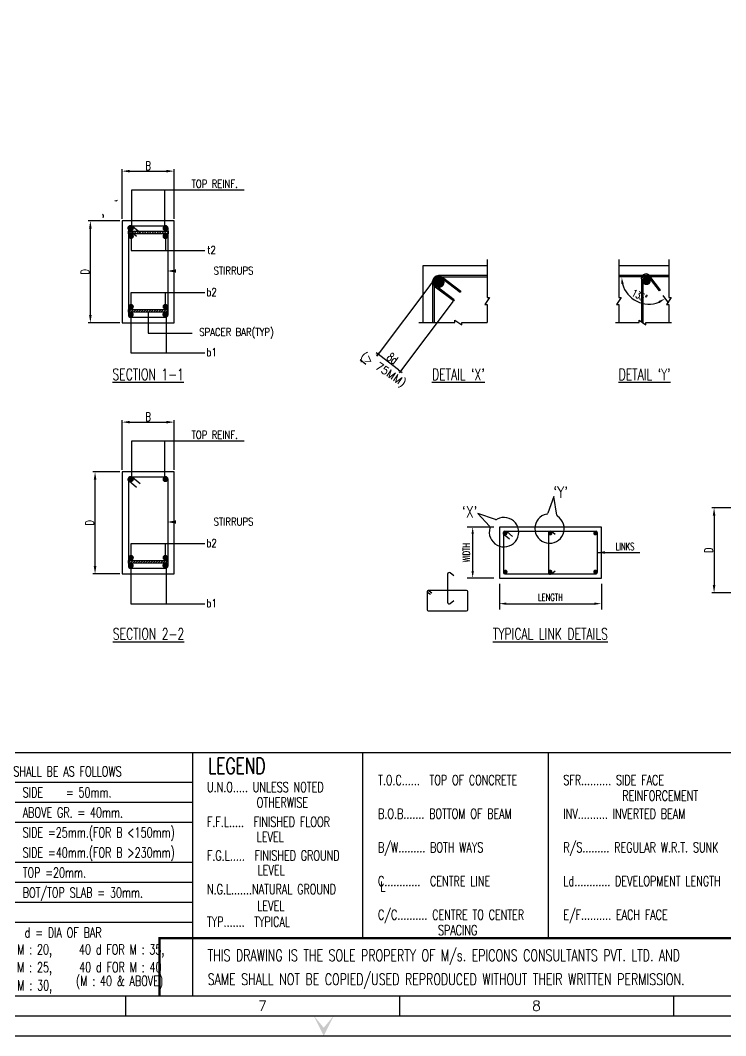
# Model space of a CAD drawing. Extents: x 489124 to 794428, y -356295 to -29813.
# Drawn here: x 567192 to 592072, y -261818 to -225987 of the extents above; entities that cross this region are included whole.
import ezdxf
from ezdxf.enums import TextEntityAlignment as Align

# ---------------------------------------------------------------- set-up
doc = ezdxf.new("R2010")
doc.units = 0
doc.header["$LTSCALE"] = 500
doc.header["$MEASUREMENT"] = 0
doc.layers.get('DEFPOINTS').update_dxf_attribs({"color": 4})
for name, color, linetype in [('BEAM', 4, 'Continuous'), ('DIM', 5, 'Continuous'), ('DIM1', 5, 'Continuous'), ('LINK', 2, 'Continuous'), ('notes', 1, 'Continuous'), ('PNA', 10, 'Continuous'), ('REINFORCEMENT', 6, 'Continuous'), ('STEEL', 6, 'Continuous'), ('TEXT (SHEET)', 4, 'Continuous'), ('TEXT1', 2, 'Continuous'), ('TITLE', 4, 'Continuous'), ('TXT', 4, 'Continuous'), ('TXT1', 2, 'Continuous')]:
    doc.layers.add(name, color=color, linetype=linetype)
doc.layers.add('HEADING-TXT', color=1, linetype='Continuous', lineweight=25)
doc.styles.add('ROMAND', font='romand')
doc.styles.add('ROMANS', font='r.shx', dxfattribs={"width": 0.7, "bigfont": 'bigfont.shx'})
doc.styles.add('ROMENT', font='r.shx', dxfattribs={"bigfont": 'bigfont.shx'})
doc.dimstyles.new('Copy of INT2TIMES', dxfattribs={"dimtxt": 300, "dimasz": 275, "dimexe": 75, "dimexo": 75, "dimgap": 40, "dimtad": 1, "dimdec": 0, "dimlfac": 0.5, "dimrnd": 5, "dimzin": 0, "dimdsep": 46, "dimtxsty": 'ROMANS', "dimcen": -1, "dimclrd": 5, "dimclre": 5, "dimclrt": 4, "dimadec": 0, "dimazin": 0, "dimtfac": 1, "dimtdec": 0, "dimtix": 1, "dimtofl": 0, "dimtmove": 2, "dimatfit": 3, "dimfxl": 0, "dimtolj": 1, "dimtzin": 0, "dimarcsym": 0})
doc.dimstyles.new('dim25', dxfattribs={"dimtxt": 250, "dimasz": 250, "dimexe": 200, "dimexo": 200, "dimgap": 100, "dimtad": 1, "dimdec": 0, "dimlfac": 0.25, "dimzin": 0, "dimdsep": 46, "dimtxsty": 'ROMANS', "dimcen": 0, "dimclrd": 5, "dimclre": 5, "dimclrt": 4, "dimadec": 0, "dimazin": 0, "dimtfac": 1, "dimtdec": 0, "dimtix": 1, "dimtofl": 0, "dimtmove": 2, "dimatfit": 3, "dimfxl": 0, "dimtolj": 1, "dimtzin": 0, "dimlwd": -1, "dimlwe": -1, "dimarcsym": 0})
doc.dimstyles.new('INT$7', dxfattribs={"dimtxt": 9, "dimasz": 8, "dimexe": 8, "dimexo": 3, "dimgap": 2, "dimtad": 1, "dimdec": 0, "dimzin": 0, "dimdsep": 46, "dimtxsty": 'ROMANS', "dimblk": 'DIMTICK', "dimcen": -0.25, "dimclrd": 5, "dimclre": 5, "dimclrt": 4, "dimadec": 0, "dimazin": 0, "dimtfac": 1, "dimtdec": 0, "dimtix": 1, "dimtofl": 0, "dimtmove": 2, "dimatfit": 3, "dimldrblk": 'DIMTICK', "dimfxl": 0, "dimtolj": 1, "dimtzin": 0, "dimarcsym": 0})
doc.dimstyles.new('INT25', dxfattribs={"dimtxt": 250, "dimasz": 80, "dimexe": 60, "dimexo": 60, "dimgap": 40, "dimtad": 1, "dimdec": 0, "dimlfac": 0.25, "dimzin": 0, "dimdsep": 46, "dimtxsty": 'ROMANS', "dimblk": 'DIMTICK', "dimblk1": 'DIMTICK', "dimblk2": 'DIMTICK', "dimsah": 1, "dimcen": -0.25, "dimclrd": 7, "dimclre": 7, "dimclrt": 4, "dimadec": 0, "dimazin": 0, "dimtfac": 1, "dimtdec": 0, "dimtix": 1, "dimtofl": 0, "dimtmove": 2, "dimatfit": 3, "dimldrblk": 'DIMTICK', "dimfxl": 0, "dimtolj": 1, "dimtzin": 0, "dimarcsym": 0})
pattern_1 = [(45, (11605.41, -106868.13), (-44.194174, 44.194174), [])]

# ---------------------------------------------------------------- blocks, each defined once
blk = doc.blocks.new('FOLDER')
at = {"layer": 'PNA'}
for points in [[(-1250, 2500), (0, 0), (0, 1000)], [(1250, 2500), (0, 0), (0, 1000)]]:
    blk.add_solid(points, dxfattribs=at)
blk = doc.blocks.new('A1')
at = {"color": 1}
blk.add_line((81794, 6959), (1969, 6959), dxfattribs=at)
at = {"flags": 128}
blk.add_lwpolyline([(0, 0), (82779, 0), (82779, 58231), (0, 58231)], close=True, dxfattribs=at)
at = {"color": 1, "const_width": 56.6}
blk.add_lwpolyline([(42226, 985), (42226, 2401), (58867, 2401)], dxfattribs=at)
at = {"layer": 'PNA'}
for p, q in [((41389, 984), (41389, 492)), ((48124, 984), (48124, 492)), ((54858, 984), (54858, 492))]:
    blk.add_line(p, q, dxfattribs=at)
at = {"layer": 'PNA', "color": 1}
for points in [[(984, 492), (82287, 492), (82287, 57739), (984, 57739)], [(1969, 984), (81794, 984), (81794, 57247), (1969, 57247)]]:
    blk.add_lwpolyline(points, close=True, dxfattribs=at)
at = {"layer": 'PNA', "xscale": 0.1968578388914466, "yscale": 0.1968578388914466, "zscale": 0.1968578388914466}
blk.add_blockref('FOLDER', (46262, 0), dxfattribs=at)
at = {"layer": 'PNA', "style": 'ROMANS'}
for s, p in [('7', (44757, 738)), ('8', (51491, 738))]:
    blk.add_text(s, height=246, dxfattribs=at).set_placement(p, align=Align.MIDDLE)
at = {"layer": 'TEXT (SHEET)', "color": 4, "style": 'ROMANS', "width": 0.7}
for s, p in [('THIS DRAWING IS THE SOLE PROPERTY OF M/s. EPICONS CONSULTANTS PVT. LTD. AND', (43408, 1833)), ('SAME SHALL NOT BE COPIED/USED REPRODUCED WITHOUT THEIR WRITTEN PERMISSION.', (43408, 1247))]:
    blk.add_text(s, height=283.16, dxfattribs=at).set_placement(p)
blk = doc.blocks.new('DIMTICK')
for p, q in [((-1, 0), (1, 0)), ((0, 1), (0, -1))]:
    blk.add_line(p, q)
at = {"color": 2, "const_width": 0.1}
blk.add_lwpolyline([(0.71, 0.71), (-0.71, -0.71)], dxfattribs=at)
blk = doc.blocks.new('*D839')
at = {"layer": 'DEFPOINTS', "color": 0}
for p in [(581710, -235255), (582501, -235852), (579810, -237772)]:
    blk.add_point(p, dxfattribs=at)
at = {"layer": 'DIM', "color": 7, "lineweight": -2}
for p, q in [((581674, -235303), (579774, -237819)), ((582464, -235900), (580564, -238417)), ((580537, -238321), (579874, -237820))]:
    blk.add_line(p, q, dxfattribs=at)
at = {"layer": 'DIM', "color": 7, "lineweight": -2, "xscale": 80, "yscale": 80, "zscale": 80}
for p, rotation in [((579810, -237772), 142.9439558411094), ((580601, -238369), 322.9439558411094)]:
    blk.add_blockref('DIMTICK', p, dxfattribs=dict(at, rotation=rotation))
at = {"layer": 'DIM', "color": 4, "insert": (580320, -237919), "char_height": 250, "attachment_point": 5, "rotation": 322.944, "style": 'ROMANS'}
blk.add_mtext('\\A1;{\\H1.2x;8d}', dxfattribs=at)
blk = doc.blocks.new('*D840')
at = {"layer": 'DEFPOINTS', "color": 0, "ltscale": 2}
for p in [(572619, -231310), (570779, -233065), (572619, -233065)]:
    blk.add_point(p, dxfattribs=at)
at = {"layer": 'DIM', "color": 5, "lineweight": -2, "ltscale": 2}
for p, q in [((570779, -232990), (570779, -231235)), ((571054, -231310), (572344, -231310)), ((572619, -232990), (572619, -231235))]:
    blk.add_line(p, q, dxfattribs=at)
at = {"layer": 'DIM', "color": 5, "ltscale": 2}
for points in [[(571054, -231265), (571054, -231356), (570779, -231310)], [(572344, -231265), (572344, -231356), (572619, -231310)]]:
    blk.add_solid(points, dxfattribs=at)
at = {"layer": 'DIM', "color": 4, "ltscale": 2, "insert": (571699, -231120), "char_height": 300, "attachment_point": 5, "style": 'ROMANS'}
blk.add_mtext('\\A1;B', dxfattribs=at)
blk = doc.blocks.new('*D842')
at = {"layer": 'DEFPOINTS', "color": 0, "ltscale": 2}
for p in [(569662, -233065), (570779, -233065), (570779, -236665)]:
    blk.add_point(p, dxfattribs=at)
at = {"layer": 'DIM', "color": 5, "lineweight": -2, "ltscale": 2}
for p, q in [((570704, -233065), (569587, -233065)), ((569662, -236390), (569662, -233340)), ((570704, -236665), (569587, -236665))]:
    blk.add_line(p, q, dxfattribs=at)
at = {"layer": 'DIM', "color": 5, "ltscale": 2}
for points in [[(569616, -233340), (569708, -233340), (569662, -233065)], [(569616, -236390), (569708, -236390), (569662, -236665)]]:
    blk.add_solid(points, dxfattribs=at)
at = {"layer": 'DIM', "color": 4, "ltscale": 2, "insert": (569472, -234865), "char_height": 300, "attachment_point": 5, "rotation": 90, "style": 'ROMANS'}
blk.add_mtext('\\A1;D', dxfattribs=at)
blk = doc.blocks.new('*D804')
at = {"layer": 'DEFPOINTS', "color": 0, "ltscale": 2}
for p in [(572619, -240167), (570779, -241922), (572619, -241922)]:
    blk.add_point(p, dxfattribs=at)
at = {"layer": 'DIM', "color": 5, "lineweight": -2, "ltscale": 2}
for p, q in [((570779, -241847), (570779, -240092)), ((571054, -240167), (572344, -240167)), ((572619, -241847), (572619, -240092))]:
    blk.add_line(p, q, dxfattribs=at)
at = {"layer": 'DIM', "color": 5, "ltscale": 2}
for points in [[(571054, -240122), (571054, -240213), (570779, -240167)], [(572344, -240122), (572344, -240213), (572619, -240167)]]:
    blk.add_solid(points, dxfattribs=at)
at = {"layer": 'DIM', "color": 4, "ltscale": 2, "insert": (571699, -239977), "char_height": 300, "attachment_point": 5, "style": 'ROMANS'}
blk.add_mtext('\\A1;B', dxfattribs=at)
blk = doc.blocks.new('*D805')
at = {"layer": 'DEFPOINTS', "color": 0, "ltscale": 2}
for p in [(569828, -241922), (570779, -241922), (570779, -245522)]:
    blk.add_point(p, dxfattribs=at)
at = {"layer": 'DIM', "color": 5, "lineweight": -2, "ltscale": 2}
for p, q in [((570704, -241922), (569753, -241922)), ((569828, -245247), (569828, -242197)), ((570704, -245522), (569753, -245522))]:
    blk.add_line(p, q, dxfattribs=at)
at = {"layer": 'DIM', "color": 5, "ltscale": 2}
for points in [[(569782, -242197), (569874, -242197), (569828, -241922)], [(569782, -245247), (569874, -245247), (569828, -245522)]]:
    blk.add_solid(points, dxfattribs=at)
at = {"layer": 'DIM', "color": 4, "ltscale": 2, "insert": (569638, -243722), "char_height": 300, "attachment_point": 5, "rotation": 90, "style": 'ROMANS'}
blk.add_mtext('\\A1;D', dxfattribs=at)
blk = doc.blocks.new('*D806')
at = {"layer": 'DEFPOINTS', "color": 0}
for p in [(583148, -243868), (584089, -243868), (584089, -245668)]:
    blk.add_point(p, dxfattribs=at)
at = {"layer": 'DIM', "color": 5}
for p, q in [((583889, -243868), (582948, -243868)), ((583148, -245418), (583148, -244118)), ((583889, -245668), (582948, -245668))]:
    blk.add_line(p, q, dxfattribs=at)
for points in [[(583106, -244118), (583190, -244118), (583148, -243868)], [(583106, -245418), (583190, -245418), (583148, -245668)]]:
    blk.add_solid(points, dxfattribs=at)
at = {"layer": 'DIM', "color": 4, "insert": (582923, -244768), "char_height": 250, "attachment_point": 5, "rotation": 90, "style": 'ROMANS'}
blk.add_mtext('\\A1;WIDTH', dxfattribs=at)
blk = doc.blocks.new('*D807')
at = {"layer": 'DEFPOINTS', "color": 0}
for p in [(584089, -245668), (587689, -245668), (587689, -246573)]:
    blk.add_point(p, dxfattribs=at)
at = {"layer": 'DIM', "color": 5}
for p, q in [((584089, -245868), (584089, -246773)), ((587689, -245868), (587689, -246773)), ((584339, -246573), (587439, -246573))]:
    blk.add_line(p, q, dxfattribs=at)
for points in [[(584339, -246531), (584339, -246615), (584089, -246573)], [(587439, -246531), (587439, -246615), (587689, -246573)]]:
    blk.add_solid(points, dxfattribs=at)
at = {"layer": 'DIM', "color": 4, "insert": (585889, -246348), "char_height": 250, "attachment_point": 5, "style": 'ROMANS'}
blk.add_mtext('\\A1;LENGTH', dxfattribs=at)
blk = doc.blocks.new('*D808')
at = {"layer": 'DEFPOINTS', "color": 0}
for p in [(588303, -235044), (589333, -235010), (590063, -235044), (588652, -235690), (589732, -235537)]:
    blk.add_point(p, dxfattribs=at)
at = {"layer": 'DIM', "color": 5}
blk.add_line((589853, -235696), (590058, -235967), dxfattribs=at)
blk.add_arc((589359, -235044), 957, 195.0031, 292.1583, dxfattribs=at)
for points in [[(588393, -235298), (588475, -235287), (588401, -235044)], [(589699, -235895), (589740, -235967), (589937, -235807)]]:
    blk.add_solid(points, dxfattribs=at)
at = {"layer": 'DIM', "color": 4, "insert": (589033, -235700), "char_height": 250, "attachment_point": 5, "rotation": 333.5807, "style": 'ROMANS'}
blk.add_mtext('\\A1;135%%D', dxfattribs=at)
blk = doc.blocks.new('*D737')
at = {"layer": 'DEFPOINTS', "color": 0, "ltscale": 2}
for p in [(592921, -243190), (591663, -246190), (592921, -246190)]:
    blk.add_point(p, dxfattribs=at)
at = {"layer": 'DIM', "color": 5, "lineweight": -2, "ltscale": 2}
for p, q in [((592846, -243190), (591588, -243190)), ((591663, -243465), (591663, -245915)), ((592846, -246190), (591588, -246190))]:
    blk.add_line(p, q, dxfattribs=at)
at = {"layer": 'DIM', "color": 5, "ltscale": 2}
for points in [[(591617, -243465), (591708, -243465), (591663, -243190)], [(591617, -245915), (591708, -245915), (591663, -246190)]]:
    blk.add_solid(points, dxfattribs=at)
at = {"layer": 'DIM', "color": 4, "ltscale": 2, "insert": (591473, -244690), "char_height": 300, "attachment_point": 5, "rotation": 90, "style": 'ROMANS'}
blk.add_mtext('\\A1;D', dxfattribs=at)

msp = doc.modelspace()

# ---------------------------------------------------------------- hatches: boundary and pattern name
h = msp.add_hatch()
h.set_pattern_fill('ANSI31', color=256, scale=500, style=0)
h.set_pattern_definition(pattern_1)
h.paths.add_polyline_path([(572403.081, -233427.823), (571007.697, -233427.823), (571007.697, -233524.057), (572403.081, -233524.057)])
h = msp.add_hatch()
h.set_pattern_fill('ANSI31', color=256, scale=500, style=0)
h.set_pattern_definition(pattern_1)
h.paths.add_polyline_path([(572397.1, -236187.265), (571001.716, -236187.265), (571001.716, -236283.499), (572397.1, -236283.499)])
h = msp.add_hatch()
h.set_pattern_fill('ANSI31', color=256, scale=500, style=0)
h.set_pattern_definition([(45, (4692.41, -115725.267), (-44.194174, 44.194174), [])])
h.paths.add_polyline_path([(572397.1, -245044.401), (571001.716, -245044.401), (571001.716, -245140.636), (572397.1, -245140.636)])

# ---------------------------------------------------------------- linework, layer by layer
for points in [[(571007.697, -233427.823), (572403.081, -233427.823), (572403.081, -233524.057), (571007.697, -233524.057)], [(571001.716, -236187.265), (572397.1, -236187.265), (572397.1, -236283.499), (571001.716, -236283.499)], [(571001.716, -245044.401), (572397.1, -245044.401), (572397.1, -245140.636), (571001.716, -245140.636)]]:
    msp.add_lwpolyline(points, close=True)
at = {"layer": 'BEAM'}
for points in [[(572619.408, -233064.764), (570779.408, -233064.764), (570779.408, -236664.764), (572619.408, -236664.764)], [(572619.408, -241921.901), (570779.408, -241921.901), (570779.408, -245521.901), (572619.408, -245521.901)], [(587689.373, -243867.597), (584089.373, -243867.597), (584089.373, -245667.597), (587689.373, -245667.597)]]:
    msp.add_lwpolyline(points, close=True, dxfattribs=at)
for points in [[(583662.899, -234646.925), (581384.876, -234646.925), (581384.876, -236654.212)], [(590062.689, -234646.925), (588302.928, -234646.925)]]:
    msp.add_lwpolyline(points, dxfattribs=at)
at = {"layer": 'DIM'}
for p, q in [((571119.445, -231963.788), (575088.622, -231963.788)), ((581627.463, -235364.32), (581831.739, -235093.788)), ((571119.445, -240820.925), (575088.622, -240820.925)), ((586004.569, -242793.405), (585804.492, -243373.613)), ((586117.015, -243449.371), (586004.569, -242793.405)), ((583958.164, -243598.8), (583326.703, -243388.58)), ((583326.703, -243388.58), (583743.965, -243838.651))]:
    msp.add_line(p, q, dxfattribs=at)
at = {"layer": 'DIM', "ltscale": 2}
for p, q in [((571096.838, -233606.92), (571096.838, -234106.219)), ((572307.487, -233608.997), (572307.487, -234108.296)), ((571096.838, -234106.219), (573697.408, -234106.219)), ((571096.838, -236095.064), (571096.838, -235595.764)), ((571096.838, -235595.764), (573697.408, -235595.764)), ((572307.487, -236092.986), (572307.487, -235593.687)), ((571093.158, -236322.716), (571093.158, -237715.786)), ((571093.158, -237715.786), (573697.408, -237715.786)), ((571096.838, -244952.2), (571096.838, -244452.901)), ((571096.838, -244452.901), (573697.408, -244452.901)), ((572307.487, -244950.123), (572307.487, -244450.824)), ((571093.158, -245179.852), (571093.158, -246572.922)), ((571093.158, -246572.922), (573697.408, -246572.922))]:
    msp.add_line(p, q, dxfattribs=at)
at = {"layer": 'DIM'}
for points in [[(583662.899, -234430.174), (583662.899, -235771.712), (583746.082, -235771.712), (583579.717, -236015.12), (583662.899, -236015.12), (583662.899, -236654.212)], [(588302.928, -234430.174), (588302.928, -235771.712), (588386.11, -235771.712), (588219.746, -236015.12), (588302.928, -236015.12), (588302.928, -236654.212)], [(590062.689, -234430.174), (590062.689, -235771.712), (590145.871, -235771.712), (589979.507, -236015.12), (590062.689, -236015.12), (590062.689, -236654.212)], [(581247.862, -236654.212), (582520.273, -236654.212), (582520.273, -236571.03), (582763.682, -236737.394), (582763.682, -236654.212), (583662.899, -236654.212)], [(588181.152, -236654.212), (589015.063, -236654.212), (589015.063, -236571.03), (589258.472, -236737.394), (589258.472, -236654.212), (590157.689, -236654.212)]]:
    msp.add_lwpolyline(points, dxfattribs=at)
at = {"layer": 'DIM', "ltscale": 2, "flags": 128}
for points in [[(573946.78, -234833.855, 0, 0, 0), (572381.759, -234833.855, 0, 122.425, 0), (572687.619, -234833.855, 0, 0, 0)], [(573946.78, -243690.992, 0, 0, 0), (572381.759, -243690.992, 0, 122.425, 0), (572687.619, -243690.992, 0, 0, 0)]]:
    msp.add_lwpolyline(points, format="xyseb", dxfattribs=at)
at = {"layer": 'DIM'}
for points, const_width in [([(581855.148, -235233.087, 1), (582055.148, -235233.087, 1)], 200), ([(589203.188, -235183.45, 1), (589353.188, -235183.45, 1)], 150)]:
    msp.add_lwpolyline(points, format="xyb", close=True, dxfattribs=dict(at, const_width=const_width))
for centre, radius, start, end in [((570557.55, -232233.57), 120, 251.5869007, 298.4573681), ((570003.25, -232908.714), 120, 342.769959, 42.8337243), ((584253.042, -244050.967), 519.063, 162.769959, 118.4573681), ((583977.116, -243541.871), 60, 251.5869007, 298.4573681), ((585857.369, -243922.65), 519.063, 100.9101662, 56.5975754), ((585747.77, -243354.053), 60, 280.9101662, 340.9739315), ((586176.153, -243439.234), 60, 189.727108, 236.5975754)]:
    msp.add_arc(centre, radius, start, end, dxfattribs=at)
at = {"layer": 'DIM1'}
for p, q in [((571119.445, -233234.331), (571119.445, -231963.788)), ((572289.596, -233234.331), (572289.596, -231963.788)), ((572333.518, -236322.716), (572333.518, -237715.786)), ((571119.445, -242091.467), (571119.445, -240820.925)), ((572289.596, -242091.467), (572289.596, -240820.925)), ((572333.518, -245179.852), (572333.518, -246572.922))]:
    msp.add_line(p, q, dxfattribs=at)
at = {"layer": 'DIM1', "const_width": 75}
for points in [[(584265.056, -244089.148, 1), (584340.056, -244089.148, 1)], [(585847.399, -244089.148, 1), (585922.399, -244089.148, 1)], [(587437.773, -244089.148, 1), (587512.773, -244089.148, 1)], [(584265.056, -245447.139, -1), (584340.056, -245447.139, -1)], [(585847.399, -245447.139, -1), (585922.399, -245447.139, -1)], [(587437.773, -245447.139, -1), (587512.773, -245447.139, -1)]]:
    msp.add_lwpolyline(points, format="xyb", close=True, dxfattribs=at)
at = {"layer": 'LINK'}
for p, q in [((589731.906, -235536.548), (589332.947, -235010.203)), ((589773.766, -235513.637), (589363.114, -234973.683)), ((589098.037, -235144.734), (589098.037, -236639.97)), ((589148.037, -235138.066), (589148.037, -236674.144)), ((582734.949, -235542.003), (582704.819, -235581.905)), ((589772.962, -235514.077), (589731.906, -235536.548)), ((582500.546, -235852.434), (582470.416, -235892.336))]:
    msp.add_line(p, q, dxfattribs=at)
for points in [[(582470.416, -235892.337), (581821.172, -235402.111, -1), (582086.004, -235051.992), (582734.949, -235542.003)], [(583662.899, -234996.925), (581944.876, -234996.925, 0.414213562), (581734.876, -235206.925), (581734.876, -236654.212)], [(583662.899, -235046.925), (581944.876, -235046.925, 0.414213562), (581784.876, -235206.925), (581784.876, -236654.212)], [(582500.546, -235852.434), (581851.32, -235362.222, -1), (582055.856, -235091.881), (582704.819, -235581.905)]]:
    msp.add_lwpolyline(points, format="xyb", dxfattribs=at)
for points in [[(590062.689, -234994.225), (588302.928, -234994.225)], [(590062.689, -235044.225), (588302.928, -235044.225)]]:
    msp.add_lwpolyline(points, dxfattribs=at)
for centre, radius, start, end in [((589259.612, -235104.206), 166.58, 51.5863482, 194.0808285), ((589260.717, -235103.383), 117.897, 52.2187644, 197.1080954)]:
    msp.add_arc(centre, radius, start, end, dxfattribs=at)
at = {"layer": 'REINFORCEMENT', "linetype": 'Continuous', "const_width": 100}
for points in [[(571046.838, -233324.486, 1), (571146.838, -233324.486, 1)], [(572257.487, -233326.564, 1), (572357.487, -233326.564, 1)], [(571046.838, -233606.92, 1), (571146.838, -233606.92, 1)], [(572257.487, -233608.997, 1), (572357.487, -233608.997, 1)], [(571046.838, -236095.064, -1), (571146.838, -236095.064, -1)], [(572257.487, -236092.986, -1), (572357.487, -236092.986, -1)], [(571043.158, -236372.716, 1), (571143.158, -236372.716, 1)], [(572251.507, -236368.439, 1), (572351.507, -236368.439, 1)], [(571046.838, -242181.623, 1), (571146.838, -242181.623, 1)], [(572257.487, -242183.7, 1), (572357.487, -242183.7, 1)], [(571046.838, -244952.2, -1), (571146.838, -244952.2, -1)], [(572257.487, -244950.123, -1), (572357.487, -244950.123, -1)], [(571043.158, -245229.852, 1), (571143.158, -245229.852, 1)], [(572251.507, -245225.575, 1), (572351.507, -245225.575, 1)]]:
    msp.add_lwpolyline(points, format="xyb", close=True, dxfattribs=at)
at = {"layer": 'STEEL'}
for p, q in [((571081.716, -233234.331), (572317.1, -233234.331)), ((571001.716, -233314.331), (571001.716, -236387.653)), ((572397.1, -233314.331), (572397.1, -236387.653)), ((571081.716, -236467.653), (572317.1, -236467.653)), ((571001.716, -242171.467), (571001.716, -245244.789)), ((571081.716, -242091.467), (572317.1, -242091.467)), ((572397.1, -242171.467), (572397.1, -245244.789)), ((584239.373, -244057.597), (584239.373, -245477.597)), ((584279.373, -244017.597), (587499.373, -244017.597)), ((587539.373, -244057.597), (587539.373, -245477.597)), ((571081.716, -245324.789), (572317.1, -245324.789)), ((584279.373, -245517.597), (587499.373, -245517.597))]:
    msp.add_line(p, q, dxfattribs=at)
for points in [[(571288.204, -233612.449), (571029.878, -233398.166, -1), (571151.324, -233251.759), (571421.165, -233475.593)], [(571288.204, -242469.586), (571029.878, -242255.303, -1), (571151.324, -242108.895), (571421.165, -242332.73)], [(584451.865, -244301.267), (584258.121, -244140.555, -1), (584349.205, -244030.749), (584551.586, -244198.625)], [(586053.21, -244133.505), (585922.461, -244028.47, 0.62958674), (585824.884, -244075.246), (585824.884, -245472.671, 0.62958674), (585922.461, -245519.447), (586053.21, -245414.412)], [(582487.71, -245591.505), (582356.961, -245486.47, 0.62958674), (582259.384, -245533.246), (582259.384, -246522.671, 0.62958674), (582356.961, -246569.447), (582487.71, -246464.412)], [(581655.91, -246253.462), (581566.876, -246186.101, -1), (581618.011, -246118.515), (581708.996, -246187.354)]]:
    msp.add_lwpolyline(points, format="xyb", dxfattribs=at)
msp.add_lwpolyline([(581583.082, -246827.276), (582935.686, -246827.276, 0.414213562), (582975.686, -246787.276), (582975.686, -246147.276, 0.414213562), (582935.686, -246107.276), (581583.082, -246107.276, 0.414213562), (581543.082, -246147.276), (581543.082, -246787.276, 0.414213562)], format="xyb", close=True, dxfattribs=at)
for centre, radius, start, end in [((571081.716, -233314.331), 80, 90, 180), ((572317.1, -233314.331), 80, 0, 90), ((571081.716, -236387.653), 80, 180, 270), ((572317.1, -236387.653), 80, 270, 0), ((571081.716, -242171.467), 80, 90, 180), ((572317.1, -242171.467), 80, 0, 90), ((584279.373, -244057.597), 40, 90, 180), ((587499.373, -244057.597), 40, 0, 90), ((571081.716, -245244.789), 80, 180, 270), ((572317.1, -245244.789), 80, 270, 0), ((584279.373, -245477.597), 40, 180, 270), ((587499.373, -245477.597), 40, 270, 0)]:
    msp.add_arc(centre, radius, start, end, dxfattribs=at)
at = {"layer": 'TEXT1', "color": 5}
for p, q in [((573273.41, -253587.65), (556232.563, -253587.65)), ((573273.41, -254294.473), (556232.563, -254294.473)), ((573273.41, -254294.473), (556232.563, -254294.473)), ((573273.41, -255708.117), (556232.563, -255708.117)), ((573273.41, -256414.94), (556232.563, -256414.94)), ((573273.41, -256414.94), (556232.563, -256414.94)), ((573273.41, -257121.762), (556232.563, -257121.762)), ((573273.41, -257828.584), (556232.563, -257828.584))]:
    msp.add_line(p, q, dxfattribs=at)
at = {"layer": 'TITLE', "color": 0}
for p, q in [((579268.772, -258373.595), (579268.772, -251832.468)), ((585823.135, -258373.595), (585823.135, -251832.468)), ((573273.41, -252880.828), (556232.563, -252880.828))]:
    msp.add_line(p, q, dxfattribs=at)
msp.add_lwpolyline([(573273.41, -251832.468), (556232.563, -251832.468), (556232.563, -260408.039), (573273.41, -260405.091)], close=True, dxfattribs=at)
at = {"layer": 'TXT', "linetype": 'ByBlock'}
msp.add_line((579184.5, -237955.076), (579379.913, -238120.152), dxfattribs=at)

# ---------------------------------------------------------------- block references
at = {"xscale": 1.434849416022188, "yscale": 1.434849416022188, "zscale": 1.434849416022188}
msp.add_blockref('A1', (511515.5, -261818), dxfattribs=at)

# ---------------------------------------------------------------- texts
at = {"layer": 'HEADING-TXT', "color": 6, "style": 'ROMANS', "width": 0.7}
for s, p in [('%%USECTION 1-1', (571699.408, -238481.01)), ("%%UDETAIL `X'", (582641.978, -238481.01)), ("%%UDETAIL `Y'", (589213.19, -238481.01)), ('%%USECTION 2-2', (571712.939, -247641.426)), ('%%UTYPICAL LINK DETAILS', (585889.373, -247641.426))]:
    msp.add_text(s, height=400, dxfattribs=at).set_placement(p, align=Align.MIDDLE_CENTER)
msp.add_text('LEGEND', height=565.4579, dxfattribs=at).set_placement((573819.878, -252582.241))
at = {"layer": 'notes', "color": 4, "style": 'ROMANS', "width": 0.7}
for s, height, p in [('SHALL BE AS FOLLOWS', 353.41119, (566948.401, -252669.701)), ('U.N.O..... UNLESS NOTED', 353.41119, (573776.288, -253223.142)), ('T.O.C......  TOP OF CONCRETE', 353.41119, (579810.43, -252973.634)), ('SFR.......... SIDE FACE', 353.41119, (586347.124, -252973.634)), ('REINFORCEMENT', 353.41119, (588426.572, -253524.853)), ('OTHERWISE', 353.4112, (575530.471, -253766.07)), ('B.O.B....... BOTTOM OF BEAM', 353.41119, (579810.43, -254161.802)), ('INV.......... INVERTED BEAM', 353.41119, (586347.124, -254161.802)), ('F.F.L.....  FINISHED FLOOR', 353.41119, (573776.288, -254448.772)), ('LEVEL', 353.4112, (575530.855, -254982.523)), ('B/W......... BOTH WAYS', 353.41119, (579810.43, -255349.971)), ('R/S......... REGULAR W.R.T. SUNK', 353.41119, (586347.124, -255349.971)), ('F.G.L.....  FINISHED GROUND', 353.41119, (573776.288, -255636.94)), ('LEVEL', 353.4112, (575562.662, -256153.884)), ('C............  CENTRE LINE', 353.41119, (579810.43, -256538.139)), ('Ld............ DEVELOPMENT LENGTH', 353.41119, (586347.124, -256538.139)), ('N.G.L.......NATURAL GROUND', 353.41119, (573776.288, -256825.109)), ('L', 353.411, (579894.07, -256727.187)), ('LEVEL', 353.4112, (575551.651, -257408.13)), ('TYP.......  TYPICAL', 353.41119, (573776.288, -257973.554)), ('C/C.......... CENTRE TO CENTER', 353.41119, (579810.43, -257726.307)), ('E/F.......... EACH FACE', 353.41119, (586347.124, -257726.307)), ('SPACING', 353.4112, (581924.323, -258269.935)), ('60 d FOR M : 20,', 353.41119, (565299.019, -258948.624, -226772.484)), ('40 d FOR M : 35,', 353.41119, (569261.905, -258951.153, -226772.484)), ('50 d FOR M : 25,', 353.41119, (565297.533, -259579.128, -226772.484)), ('40 d FOR M : 40', 353.41119, (569267.832, -259576.222, -226772.484)), ('(M : 40 & ABOVE)', 353.41119, (569155.832, -260062.875, -226772.484)), ('45 d FOR M : 30,', 353.41119, (565303.821, -260217.757, -226772.484))]:
    msp.add_text(s, height=height, dxfattribs=at).set_placement(p)
for s, height, p in [('SIDE    = 50mm.', 353.41119, (567276.359, -253234.239)), ('ABOVE GR. = 40mm.', 353.41119, (567276.359, -253941.061)), ('SIDE =25mm.(FOR B <150mm)', 353.41119, (567276.359, -254647.884)), ('SIDE =40mm.(FOR B >230mm)', 353.41119, (567276.359, -255354.706)), ('TOP =20mm.', 353.4112, (567276.359, -256061.528)), ('BOT/TOP SLAB = 30mm.', 353.41119, (567276.359, -256768.351)), ('7. LAP LENGTH (Ld) FOR H.Y.S. DEFORMED BAR(Fe-500)   d = DIA OF BAR', 353.41119, (556362.618, -258181.996))]:
    msp.add_text(s, height=height, dxfattribs=at).set_placement(p, align=Align.MIDDLE_LEFT)
at = {"layer": 'TXT', "linetype": 'ByBlock', "style": 'ROMANS', "width": 0.8}
for s, p in [('TOP REINF.', (574047.718, -231757.845)), ('t2', (573938.14, -234090.437)), ('b2', (573938.14, -235579.982)), ('SPACER BAR(TYP)', (574816.939, -237009.142)), ('b1', (573938.14, -237700.003)), ('TOP REINF.', (574047.718, -240614.982)), ('b2', (573938.14, -244437.119)), ('b1', (573938.14, -246557.14))]:
    msp.add_text(s, height=275, dxfattribs=at).set_placement(p, align=Align.MIDDLE)
at = {"layer": 'TXT', "style": 'ROMENT', "width": 0.8}
for p in [(574009.328, -234960.26), (574009.328, -243817.396)]:
    msp.add_text('STIRRUPS', height=275, dxfattribs=at).set_placement(p)
at = {"layer": 'TXT', "linetype": 'ByBlock', "style": 'ROMANS'}
msp.add_text('(> 75MM)', height=275, rotation=325.7906324, dxfattribs=at).set_placement((579989.004, -238320.468), align=Align.MIDDLE)
at = {"layer": 'TXT', "style": 'ROMENT', "width": 0.7}
msp.add_text('LINKS', height=250, dxfattribs=at).set_placement((588525.136, -244556.185), align=Align.MIDDLE)
at = {"layer": 'TXT1', "style": 'ROMAND', "width": 0.8}
for s, p in [("`Y'", (586254.297, -242840.553)), ("`X'", (583044.082, -243533.454))]:
    msp.add_text(s, height=400, dxfattribs=at).set_placement(p, align=Align.CENTER)

# ---------------------------------------------------------------- dimensions: what is measured, and where the dimension line sits
at = {"layer": 'DIM', "ltscale": 2}
for base, p1, p2, picture, middle in [((572619.408, -231310.363), (570779.408, -233064.764), (572619.408, -233064.764), '*D840', (571699.408, -231120.363)), ((572619.408, -240167.499), (570779.408, -241921.901), (572619.408, -241921.901), '*D804', (571699.408, -239977.499))]:
    dim = msp.add_linear_dim(base=base, p1=p1, p2=p2, text='B', dimstyle='Copy of INT2TIMES', dxfattribs=at)
    dim.commit()
    dim.dimension.update_dxf_attribs({"geometry": picture, "text_midpoint": middle})
for base, p1, p2, picture, middle in [((569662.321, -233064.764), (570779.408, -236664.764), (570779.408, -233064.764), '*D842', (569472.321, -234864.764)), ((569828.321, -241921.901), (570779.408, -245521.901), (570779.408, -241921.901), '*D805', (569638.321, -243721.901))]:
    dim = msp.add_linear_dim(base=base, p1=p1, p2=p2, angle=90, text='D', dimstyle='Copy of INT2TIMES', dxfattribs=at)
    dim.commit()
    dim.dimension.update_dxf_attribs({"geometry": picture, "text_midpoint": middle})
at = {"layer": 'DIM'}
dim = msp.add_angular_dim_2l(base=(588651.546, -235689.685), line1=((589731.906, -235536.548), (589332.947, -235010.203)), line2=((590062.689, -235044.225), (588302.928, -235044.225)), text='135%%D', dimstyle='dim25', dxfattribs=at)
dim.commit()
dim.dimension.update_dxf_attribs({"geometry": '*D808', "text_midpoint": (589032.835, -235700.19)})
dim = msp.add_aligned_dim(p1=(582500.546, -235852.434), p2=(581709.765, -235255.324), distance=3153.062, text='{\\H1.2x;8d}', dimstyle='INT25', dxfattribs=at)
dim.commit()
dim.dimension.update_dxf_attribs({"geometry": '*D839', "text_midpoint": (580319.626, -237918.54)})
at = {"layer": 'DIM', "ltscale": 2}
dim = msp.add_aligned_dim(p1=(592921.167, -243189.778), p2=(592921.167, -246189.778), distance=-1258.568, text='D', dimstyle='Copy of INT2TIMES', dxfattribs=at)
dim.commit()
dim.dimension.update_dxf_attribs({"geometry": '*D737', "text_midpoint": (591472.599, -244689.778)})
at = {"layer": 'DIM'}
for base, p2, angle, text, picture, middle in [((583148.079, -243867.597), (584089.373, -243867.597), 90, 'WIDTH', '*D806', (582923.079, -244767.597)), ((587689.373, -246572.922), (587689.373, -245667.597), 180, 'LENGTH', '*D807', (585889.373, -246347.922))]:
    dim = msp.add_linear_dim(base=base, p1=(584089.373, -245667.597), p2=p2, angle=angle, text=text, dimstyle='dim25', dxfattribs=at)
    dim.commit()
    dim.dimension.update_dxf_attribs({"geometry": picture, "text_midpoint": middle})

# ---------------------------------------------------------------- leaders
msp.add_leader([(571699.408, -236283.499), (571699.408, -237024.925), (573258.709, -237024.925)], dimstyle='INT$7', override={"dimgap": 2, "dimtad": 0, "dimfxl": 0.18}, dxfattribs=at)
at = {"layer": 'DIM', "ltscale": 2}
msp.add_leader([(587539.373, -244767.597), (589041.318, -244767.597)], dimstyle='Copy of INT2TIMES', dxfattribs=at)

doc.saveas('drawing.dxf')
